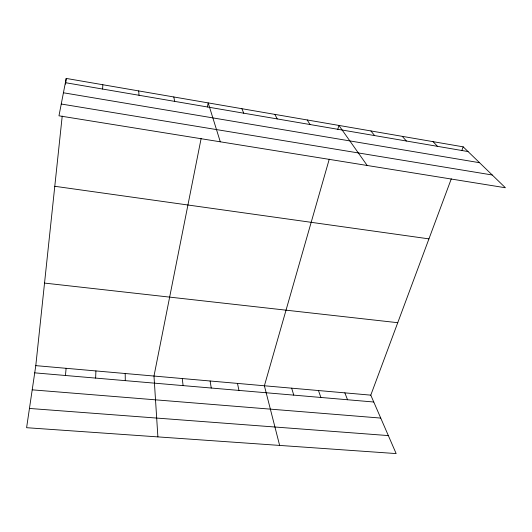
<?xml version="1.0" encoding="UTF-8"?>
<svg xmlns="http://www.w3.org/2000/svg" width="532" height="532" viewBox="0 0 532 532"><rect width="100%" height="100%" fill="white"/><g stroke="black" fill="none" stroke-linecap="round" stroke-linejoin="round"><path stroke-width="0.8" d="M95.634 378.092L95.913 370.93M102.603 89.044L102.836 84.741M65.449 375.492L66.114 368.31M451.296 178.812L370.784 395.143L396.147 453.577L26.6 427.701L35.79 365.637L62.217 116.089M65.602 84.156L66.207 78.423L463.186 146.845L505.4 187.756L58.972 115.81L66.207 78.423M201.129 138.48L153.987 376.044L157.891 436.892M207.387 106.939L208.192 102.895L220.288 141.811M329.268 159.141L264.391 385.773L279.639 445.417M337.793 129.349L338.917 125.432L367.186 165.479M461.769 150.656L463.186 146.845M29.453 408.45L388.34 435.588M32.206 389.843L380.739 418.079M34.72 372.852L373.763 402.006M35.79 365.637L370.784 395.143M44.535 283.084L397.75 322.698M54.783 186.286L428.945 238.868M61.253 104.019L492.226 174.988M63.428 92.781L479.558 162.712M65.383 82.679L468.06 151.567M433.041 141.652L437.53 146.347M402.292 136.352L406.388 141.02M370.924 130.945L374.601 135.58M307.217 119.966L310.023 124.535M274.871 114.393L277.225 118.922M241.874 108.701L243.749 113.196M344.849 392.862L347.542 399.751M318.475 390.535L320.876 397.457M291.662 388.174L293.757 395.123M237.478 383.399L238.948 390.415M173.804 96.97L174.669 101.373M210.113 380.992L211.257 388.034M182.283 378.538L183.088 385.614M138.692 90.919L139.018 95.275M125.2 373.511L125.293 380.639"/></g></svg>
